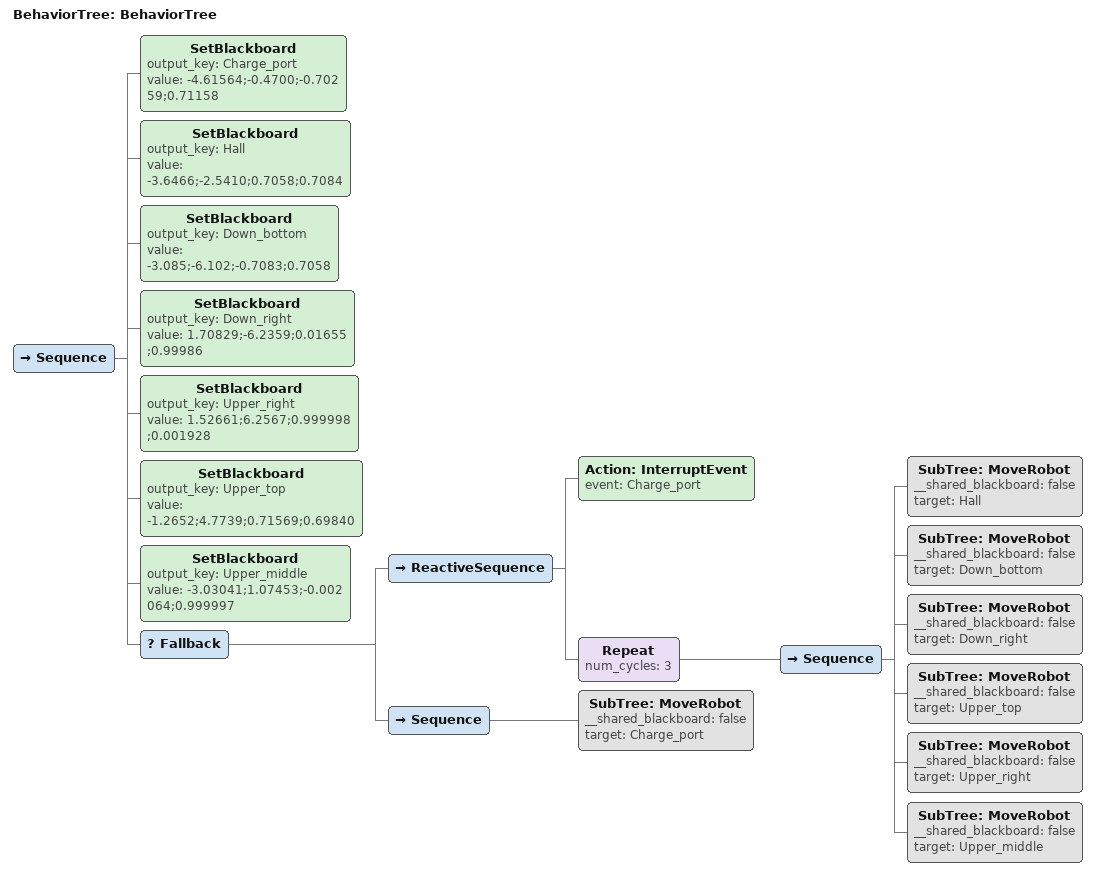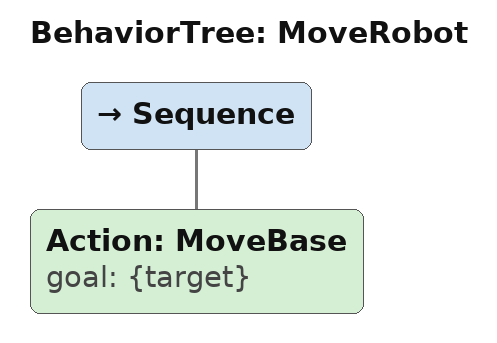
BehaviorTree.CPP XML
<?xml version="1.0"?>
<root main_tree_to_execute="BehaviorTree">
    <BehaviorTree ID="BehaviorTree">
        <Sequence>
            <SetBlackboard output_key="Charge_port" value="-4.61564;-0.4700;-0.70259;0.71158"/>
            <SetBlackboard output_key="Hall" value="-3.6466;-2.5410;0.7058;0.7084"/>
            <SetBlackboard output_key="Down_bottom" value="-3.085;-6.102;-0.7083;0.7058"/>
            <SetBlackboard output_key="Down_right" value="1.70829;-6.2359;0.01655;0.99986"/>
            <SetBlackboard output_key="Upper_right" value="1.52661;6.2567;0.999998;0.001928"/>
            <SetBlackboard output_key="Upper_top" value="-1.2652;4.7739;0.71569;0.69840"/>
            <SetBlackboard output_key="Upper_middle" value="-3.03041;1.07453;-0.002064;0.999997"/>
            <Fallback>
                <ReactiveSequence>
                    <Action ID="InterruptEvent" event="Charge_port"/>
                    <Repeat num_cycles="3">
                        <Sequence>
                            <SubTree ID="MoveRobot" __shared_blackboard="false" target="Hall"/>
                            <SubTree ID="MoveRobot" __shared_blackboard="false" target="Down_bottom"/>
                            <SubTree ID="MoveRobot" __shared_blackboard="false" target="Down_right"/>
                            <SubTree ID="MoveRobot" __shared_blackboard="false" target="Upper_top"/>
                            <SubTree ID="MoveRobot" __shared_blackboard="false" target="Upper_right"/>
                            <SubTree ID="MoveRobot" __shared_blackboard="false" target="Upper_middle"/>
                        </Sequence>
                    </Repeat>
                </ReactiveSequence>
                <Sequence>
                    <SubTree ID="MoveRobot" __shared_blackboard="false" target="Charge_port"/>
                </Sequence>
            </Fallback>
        </Sequence>
    </BehaviorTree>
    <BehaviorTree ID="MoveRobot">
        <Sequence>
            <Action ID="MoveBase" goal="{target}"/>
        </Sequence>
    </BehaviorTree>
</root>
